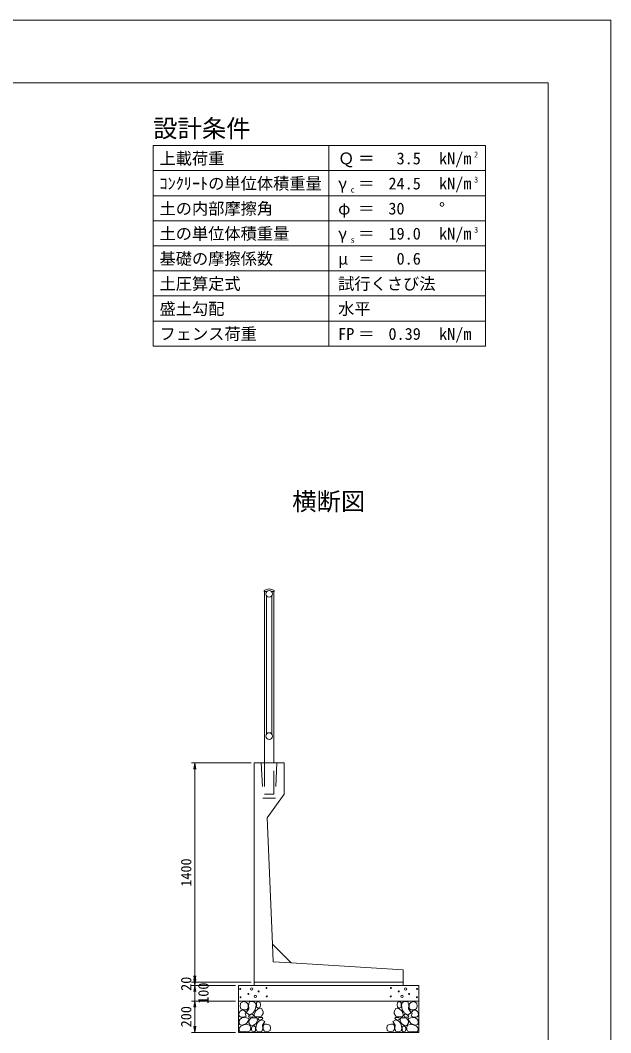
# Model space of a CAD drawing. Units: millimetres at full size, sheet at 1:25. Extents: x 0 to 16820, y 0 to 13241.
# Drawn here: x 13051 to 16820, y 5418 to 11880 of the extents above; entities that cross this region are included whole.
import ezdxf
from ezdxf.enums import TextEntityAlignment as Align

# ---------------------------------------------------------------- set-up
doc = ezdxf.new("R2010")
doc.units = ezdxf.units.MM
doc.header["$LTSCALE"] = 25
doc.linetypes.add('DASHED_SPACED', pattern=[12, 6, -6])
for name, color, linetype, lineweight in [('D-DCR-HCHn', 4, 'Continuous', 9), ('D-STR-DIM', 7, 'Continuous', 13), ('D-STR-STRn', 1, 'Continuous', 13), ('D-TTL', 2, 'Continuous', 13), ('D-TTL-FRAM', 2, 'Continuous', 13), ('D-TTL-LINE', 7, 'Continuous', 13), ('D-TTL-TXT', 7, 'Continuous', 13)]:
    doc.layers.add(name, color=color, linetype=linetype, lineweight=lineweight)
doc.styles.add('ＭＳ ゴシック', font='')
doc.styles.get('ＭＳ ゴシック').set_extended_font_data('MS Gothic')

# ---------------------------------------------------------------- blocks, each defined once
blk = doc.blocks.new('open_arrow')
at = {"color": 0, "linetype": 'Continuous', "lineweight": -2}
blk.add_lwpolyline([(7.5, 1.25), (0, 0), (7.5, -1.25)], dxfattribs=at)

msp = doc.modelspace()

# ---------------------------------------------------------------- linework, layer by layer
at = {"layer": 'D-DCR-HCHn'}
for points in [[(14452.28, 5553.81), (14445.35, 5533), (14454.59, 5519.14), (14477.71, 5516.82), (14493.49, 5523.6), (14486.95, 5539.94), (14491.58, 5549.18), (14482.33, 5558.43), (14468.46, 5563.05)], [(14496.2, 5611.59), (14475.4, 5616.22), (14456.9, 5606.97), (14454.59, 5586.17), (14459.21, 5569.99), (14482.33, 5563.05), (14498.51, 5563.05), (14505.44, 5574.61), (14505.44, 5600.04)], [(14514.69, 5613.91), (14507.76, 5593.1), (14510.07, 5569.99), (14493.89, 5544.56), (14514.69, 5533), (14537.8, 5544.56), (14551.67, 5563.05), (14556.3, 5593.1), (14551.67, 5609.28), (14537.8, 5616.22)], [(14553.98, 5558.43), (14542.43, 5530.69), (14551.67, 5519.14), (14579.41, 5519.14), (14590.97, 5523.76), (14602.53, 5539.94), (14602.53, 5553.81), (14590.97, 5572.3), (14577.1, 5574.61)], [(14558.61, 5609.28), (14558.61, 5581.55), (14570.16, 5574.61), (14581.72, 5581.55), (14584.03, 5597.73), (14581.72, 5611.59), (14565.54, 5616.22)], [(15486.02, 5558.43), (15497.57, 5530.69), (15488.33, 5519.14), (15460.59, 5519.14), (15449.03, 5523.76), (15437.47, 5539.94), (15437.47, 5553.81), (15449.03, 5572.3), (15462.9, 5574.61)], [(15481.39, 5609.28), (15481.39, 5581.55), (15469.84, 5574.61), (15458.28, 5581.55), (15455.97, 5597.73), (15458.28, 5611.59), (15474.46, 5616.22)], [(15525.31, 5613.91), (15532.24, 5593.1), (15529.93, 5569.99), (15546.11, 5544.56), (15525.31, 5533), (15502.2, 5544.56), (15488.33, 5563.05), (15483.7, 5593.1), (15488.33, 5609.28), (15502.2, 5616.22)], [(15543.8, 5611.59), (15564.6, 5616.22), (15583.1, 5606.97), (15585.41, 5586.17), (15580.79, 5569.99), (15557.67, 5563.05), (15541.49, 5563.05), (15534.56, 5574.61), (15534.56, 5600.04)], [(15587.72, 5553.81), (15594.65, 5533), (15585.41, 5519.14), (15562.29, 5516.82), (15546.51, 5523.6), (15553.05, 5539.94), (15548.42, 5549.18), (15557.67, 5558.43), (15571.54, 5563.05)], [(14496.16, 5477.01), (14513.28, 5502.69), (14511.14, 5509.11), (14487.59, 5515.53), (14466.19, 5513.39), (14451.21, 5500.55), (14449.07, 5485.57), (14451.21, 5470.59), (14468.33, 5466.31)], [(14519.31, 5533), (14507.76, 5523.76), (14512.38, 5516.82), (14528.56, 5516.82), (14535.49, 5519.14), (14540.12, 5528.38), (14533.18, 5535.32)], [(14556.08, 5477.01), (14566.78, 5502.69), (14558.22, 5513.39), (14532.54, 5513.39), (14521.84, 5509.11), (14511.14, 5494.13), (14511.14, 5481.29), (14521.84, 5464.17), (14534.68, 5462.03)], [(14592.47, 5425.64), (14598.89, 5444.91), (14596.75, 5466.31), (14611.73, 5489.85), (14592.47, 5500.55), (14571.06, 5489.85), (14558.22, 5472.73), (14553.94, 5444.91), (14558.22, 5429.92), (14571.06, 5423.5)], [(14588.19, 5500.55), (14598.89, 5509.11), (14594.61, 5515.53), (14579.62, 5515.53), (14573.2, 5513.39), (14568.92, 5504.83), (14575.34, 5498.41)], [(15447.53, 5425.64), (15441.11, 5444.91), (15443.25, 5466.31), (15428.27, 5489.85), (15447.53, 5500.55), (15468.94, 5489.85), (15481.78, 5472.73), (15486.06, 5444.91), (15481.78, 5429.92), (15468.94, 5423.5)], [(15451.81, 5500.55), (15441.11, 5509.11), (15445.39, 5515.53), (15460.38, 5515.53), (15466.8, 5513.39), (15471.08, 5504.83), (15464.66, 5498.41)], [(15483.92, 5477.01), (15473.22, 5502.69), (15481.78, 5513.39), (15507.46, 5513.39), (15518.16, 5509.11), (15528.86, 5494.13), (15528.86, 5481.29), (15518.16, 5464.17), (15505.32, 5462.03)], [(15520.69, 5533), (15532.24, 5523.76), (15527.62, 5516.82), (15511.44, 5516.82), (15504.51, 5519.14), (15499.88, 5528.38), (15506.82, 5535.32)], [(15543.84, 5477.01), (15526.72, 5502.69), (15528.86, 5509.11), (15552.41, 5515.53), (15573.81, 5513.39), (15588.79, 5500.55), (15590.93, 5485.57), (15588.79, 5470.59), (15571.67, 5466.31)], [(14504.72, 5423.5), (14519.7, 5429.92), (14523.98, 5451.33), (14515.42, 5466.31), (14500.44, 5470.59), (14481.17, 5468.45), (14459.77, 5459.89), (14449.07, 5447.05), (14449.07, 5432.06), (14455.49, 5423.5), (14481.17, 5425.64)], [(14551.8, 5429.92), (14551.8, 5455.61), (14541.1, 5462.03), (14530.4, 5455.61), (14528.26, 5440.62), (14530.4, 5427.78), (14545.38, 5423.5)], [(14609.59, 5427.78), (14628.85, 5423.5), (14645.97, 5432.06), (14648.11, 5451.33), (14643.83, 5466.31), (14622.43, 5472.73), (14607.45, 5472.73), (14601.03, 5462.03), (14601.03, 5438.48)], [(15430.41, 5427.78), (15411.15, 5423.5), (15394.03, 5432.06), (15391.89, 5451.33), (15396.17, 5466.31), (15417.57, 5472.73), (15432.55, 5472.73), (15438.97, 5462.03), (15438.97, 5438.48)], [(15488.2, 5429.92), (15488.2, 5455.61), (15498.9, 5462.03), (15509.6, 5455.61), (15511.74, 5440.62), (15509.6, 5427.78), (15494.62, 5423.5)], [(15535.28, 5423.5), (15520.3, 5429.92), (15516.02, 5451.33), (15524.58, 5466.31), (15539.56, 5470.59), (15558.83, 5468.45), (15580.23, 5459.89), (15590.93, 5447.05), (15590.93, 5432.06), (15584.51, 5423.5), (15558.83, 5425.64)]]:
    msp.add_lwpolyline(points, close=True, dxfattribs=at)
for centre, radius in [((14455.73, 5697.43), 3), ((14528.34, 5697.43), 7.5), ((14623.13, 5703.48), 3), ((15416.87, 5703.48), 3), ((15511.66, 5697.43), 7.5), ((15584.27, 5697.43), 3), ((14456.87, 5643.92), 3), ((14507.29, 5665.76), 3), ((14551.66, 5649.97), 7.5), ((14572.71, 5681.64), 3), ((14624.27, 5649.97), 3), ((15415.73, 5649.97), 3), ((15467.29, 5681.64), 3), ((15488.34, 5649.97), 7.5), ((15532.71, 5665.76), 3), ((15583.13, 5643.92), 3)]:
    msp.add_circle(centre, radius, dxfattribs=at)
at = {"layer": 'D-STR-DIM'}
for p, q in [((14525, 7140), (14145, 7140)), ((14165, 5740), (14165, 7140)), ((14165, 5820), (14165, 5640)), ((14165, 5800), (14165, 5540)), ((14525, 5740), (14145, 5740)), ((14525, 5740), (14145, 5740)), ((14425, 5720), (14145, 5720)), ((14425, 5720), (14145, 5720)), ((14425, 5620), (14145, 5620)), ((14425, 5620), (14145, 5620)), ((14165, 5620), (14165, 5420)), ((14425, 5420), (14145, 5420))]:
    msp.add_line(p, q, dxfattribs=at)
at = {"layer": 'D-STR-STRn'}
for p, q in [((14608.15, 8240), (14608.15, 8235)), ((14608.15, 8235), (14626.27, 8235)), ((14653.73, 8235), (14671.85, 8235)), ((14671.85, 8240), (14671.85, 8235)), ((14623, 7324.27), (14623, 8205.73)), ((14657, 7324.27), (14657, 8205.73)), ((14545, 5740), (14545, 7140)), ((14545, 7140), (14735, 7140)), ((14735, 7140), (14735, 6940)), ((14735, 6940), (14627.06, 6790)), ((14627.06, 6790), (14660.34, 5983.05)), ((14780.34, 5863.05), (14660.34, 5983.05)), ((14780.34, 5863.05), (15495, 5820)), ((15495, 5820), (15495, 5740)), ((14445, 5420), (14445, 5720)), ((14445, 5720), (15595, 5720)), ((14545, 5740), (14545, 5720)), ((15495, 5740), (14545, 5740)), ((15495, 5740), (15495, 5720)), ((15595, 5720), (15595, 5420)), ((14445, 5620), (15595, 5620)), ((14445, 5420), (15595, 5420))]:
    msp.add_line(p, q, dxfattribs=at)
at = {"layer": 'D-STR-STRn', "linetype": 'DASHED_SPACED'}
for p, q in [((14590, 7140), (14600, 6915)), ((14690, 7140), (14680, 6915)), ((14600, 6915), (14680, 6915))]:
    msp.add_line(p, q, dxfattribs=at)
at = {"layer": 'D-STR-STRn', "color": 2, "linetype": 'DASHED_SPACED'}
for p, q in [((14660.34, 5983.05), (14665, 5870)), ((14665, 5870), (14780.34, 5863.05))]:
    msp.add_line(p, q, dxfattribs=at)
at = {"layer": 'D-STR-STRn'}
msp.add_lwpolyline([(14670.25, 8235), (14670.25, 7140), (14609.75, 7140), (14609.75, 8235)], dxfattribs=at)
at = {"layer": 'D-STR-STRn', "color": 2, "linetype": 'DASHED_SPACED'}
msp.add_lwpolyline([(14609.75, 7140), (14609.75, 6940), (14670.25, 6940), (14670.25, 7140)], dxfattribs=at)
at = {"layer": 'D-STR-STRn'}
for centre in [(14640, 8218.65), (14640, 7311.35)]:
    msp.add_circle(centre, 21.35, dxfattribs=at)
msp.add_arc((14640, 8194.28), 55.72, 55.13837, 124.86163, dxfattribs=at)
at = {"layer": 'D-TTL'}
for points in [[(0, 0), (16820, 0), (16820, 11880), (0, 11880)], [(400, 400), (16420, 400), (16420, 11480), (400, 11480)]]:
    msp.add_lwpolyline(points, close=True, dxfattribs=at)
at = {"layer": 'D-TTL-FRAM'}
for p, q in [((16020, 11080), (13900, 11080)), ((13900, 11080), (13900, 9800)), ((16020, 11080), (16020, 9800)), ((16020, 9800), (13900, 9800))]:
    msp.add_line(p, q, dxfattribs=at)
at = {"layer": 'D-TTL-LINE'}
for p, q in [((15020, 11080), (15020, 9800)), ((16020, 10920), (13900, 10920)), ((16020, 10760), (13900, 10760)), ((16020, 10600), (13900, 10600)), ((16020, 10440), (13900, 10440)), ((16020, 10280), (13900, 10280)), ((16020, 10120), (13900, 10120)), ((16020, 9960), (13900, 9960))]:
    msp.add_line(p, q, dxfattribs=at)

# ---------------------------------------------------------------- block references
at = {"layer": 'D-STR-DIM', "xscale": 5.33, "yscale": 5.33}
for p, rotation in [((14165, 7140), 270), ((14165, 5740), 90), ((14165, 5740), 90), ((14165, 5720), 90), ((14165, 5720), 270), ((14165, 5620), 270), ((14165, 5620), 270), ((14165, 5420), 90)]:
    msp.add_blockref('open_arrow', p, dxfattribs=dict(at, rotation=rotation))

# ---------------------------------------------------------------- texts
at = {"layer": 'D-STR-DIM', "style": 'ＭＳ ゴシック'}
for s, p in [('1400', (14110, 6440)), ('20', (14110, 5730)), ('100', (14220, 5670)), ('200', (14110, 5520))]:
    msp.add_text(s, height=66.46, rotation=90, dxfattribs=at).set_placement(p, align=Align.MIDDLE_CENTER)
at = {"layer": 'D-TTL-TXT', "style": 'ＭＳ ゴシック'}
for s, height, p in [('設計条件', 113.9, (13900, 11098.15)), ('上載荷重', 75.95, (13940, 10937.43)), ('Ｑ', 75.95, (15080, 10937.43)), ('＝', 75.95, (15208, 10937.43)), ('kN/m', 75.95, (15724, 10937.43)), ('2', 37.98, (15948, 10992.72)), ('ｺﾝｸﾘｰﾄの単位体積重量', 75.95, (13940, 10777.43)), ('γ', 75.95, (15080, 10777.43)), ('kN/m', 75.95, (15724, 10777.43)), ('3', 37.98, (15948, 10832.72)), ('c', 37.98, (15160, 10768.72)), ('＝', 75.95, (15208, 10777.43)), ('土の内部摩擦角', 75.95, (13940, 10617.43)), ('φ', 75.95, (15080, 10617.43)), ('＝', 75.95, (15208, 10617.43)), ('°', 75.95, (15724, 10617.43)), ('土の単位体積重量', 75.95, (13940, 10457.43)), ('γ', 75.95, (15080, 10457.43)), ('＝', 75.95, (15208, 10457.43)), ('kN/m', 75.95, (15724, 10457.43)), ('3', 37.98, (15948, 10512.72)), ('s', 37.98, (15160, 10448.72)), ('基礎の摩擦係数', 75.95, (13940, 10297.43)), ('μ', 75.95, (15080, 10297.43)), ('＝', 75.95, (15208, 10297.43)), ('土圧算定式', 75.95, (13940, 10137.43)), ('試行くさび法', 75.95, (15080, 10137.43)), ('盛土勾配', 75.95, (13940, 9977.43)), ('水平', 75.95, (15080, 9977.43)), ('フェンス荷重', 75.95, (13940, 9817.43)), ('FP', 75.95, (15080, 9817.43)), ('＝', 75.95, (15208, 9817.43)), ('kN/m', 75.95, (15724, 9817.43))]:
    msp.add_text(s, height=height, dxfattribs=at).set_placement(p, align=Align.BOTTOM_LEFT)
for s, p in [('3.5', (15608, 10937.43)), ('24.5', (15608, 10777.43)), ('30', (15504, 10617.43)), ('19.0', (15608, 10457.43)), ('0.6', (15608, 10297.43)), ('0.39', (15608, 9817.43))]:
    msp.add_text(s, height=75.95, dxfattribs=at).set_placement(p, align=Align.BOTTOM_RIGHT)
msp.add_text('横断図', height=113.9, dxfattribs=at).set_placement((15020, 8718.15), align=Align.BOTTOM_CENTER)

doc.saveas('drawing.dxf')
